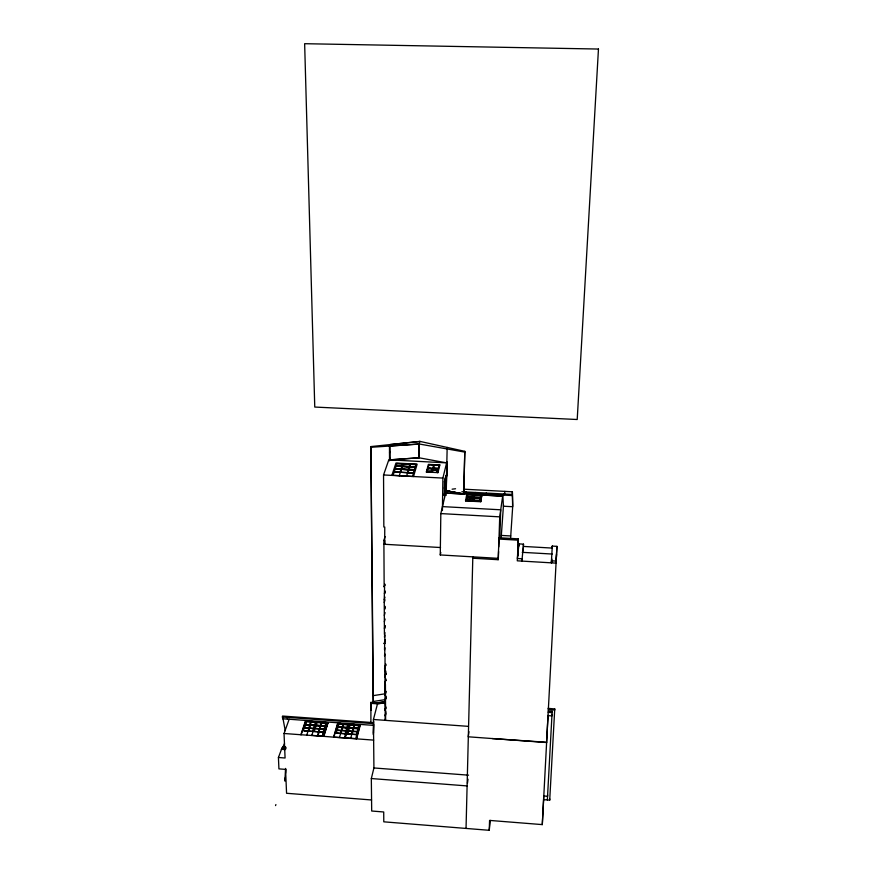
<?xml version="1.0" encoding="UTF-8"?>
<svg xmlns="http://www.w3.org/2000/svg" width="874" height="874" viewBox="0 0 874 874"><rect width="100%" height="100%" fill="white"/><g stroke="black" fill="none" stroke-linecap="round" stroke-linejoin="round"><path stroke-width="1.31" d="M400.969 469.283L394.961 468.967L400.969 469.283L400.063 472.124M395.092 468.737L401.09 469.087L395.092 468.77M401.603 469.305L408.245 469.841L401.603 469.305L400.696 472.135M401.723 469.119L408.366 469.458L401.723 469.076L402.499 466.508L409.108 466.847L408.366 469.458M401.876 466.476L395.9 466.17L401.876 466.476L401.09 469.087M401.996 466.279L396.02 465.798L401.996 466.279L402.739 463.963M402.499 466.508L409.108 467.033M409.229 466.661L409.95 464.149L409.229 466.661L402.619 466.126L415.39 466.978L409.862 466.661L410.572 464.181L409.851 466.694M403.056 463.941L399.265 475.751M403.362 463.996L402.619 466.312M406.618 475.969L410.376 463.941M408.879 469.688L408.005 472.714L408.879 469.688L414.44 469.972L413.599 472.998L394.032 471.938L413.599 472.965M408.988 469.491L409.742 466.88L415.281 467.361L414.56 469.786L408.988 469.491L409.742 466.88M410.256 464.17L396.785 463.624L392.874 475.412L396.785 463.482L416.09 464.476L415.39 466.978M412.55 476.45L391.923 475.216L395.977 463.056L417.138 464.181L413.511 476.538L412.561 476.297L416.199 464.247M413.599 472.998L408.005 472.517M414.44 469.972L408.879 469.873M414.56 469.589L408.999 469.305M385.117 585.056L384.156 586.825L383.883 540.394L384.647 540.438L384.669 544.284L384.768 527.044L383.839 526.989L383.544 474.953L388.81 459.833L446.625 462.87L419.061 457.79L419.149 444.09L419.957 441.392L464.815 451.334L463.712 494.039L445.664 493.056L467.273 494.236M390.044 458.347L389.531 459.877L419.061 457.79L419.17 443.981L389.476 446.024L389.531 460.817M426.348 472.015L428.391 464.356L439.851 464.946L437.94 472.616L426.348 472.015L432.641 471.654L431.854 471.905M437.404 472.2L437.328 470.54L427.004 470.004L426.982 472.047L428.948 464.629L439.851 464.946M428.074 468.082L432.805 468.322M428.948 464.629L433.657 464.881L432.138 470.835M437.328 470.54L437.306 472.583L438.235 468.704L433.504 468.453M437.94 472.616L437.306 472.299L438.235 468.704M438.333 468.617L439.152 465.165L438.333 468.617L433.602 468.366M498.573 551.527L498.344 558.355L440.267 554.946L440.824 513.584L446.297 490.412M442.419 510.569L442.878 478.078L446.931 461.647M444.232 495.46L444.44 481.618L445.926 475.478L446.548 475.511L446.341 489.232L444.866 495.492L444.232 495.46L444.833 492.958M444.866 495.492L445.139 479.531L445.773 479.564L445.15 482.131L444.516 482.098L445.139 479.531M445.926 475.478L445.587 491.614L444.964 491.581L444.342 494.203L444.964 494.236L445.674 485.889L445.052 485.857M445.063 487.911L445.685 485.321L445.052 485.278L444.429 487.878L445.063 487.911L445.205 479.269L445.816 476.723L446.45 476.756L446.363 482.492L445.74 485.059L445.117 485.026M445.03 491.33L445.653 491.363L446.264 488.774L446.352 483.06L445.74 485.627L445.106 485.594M446.101 495.46L447.16 447.772M463.941 489.516L463.712 494.029L446.221 490.718L463.712 494.039L464.815 451.334M465.58 500.922L465.602 500.048L480.766 500.878L481.88 494.553L466.869 493.744L465.58 500.922L480.744 501.742L481.858 495.416L475.609 495.077M466.607 500.573L467.164 497.022L473.446 497.361L473.424 498.224L467.142 497.885L466.607 500.573L471.654 500.846M466.858 494.608L466.869 493.744M467.142 497.885L467.164 497.022M467.732 494.181L467.71 495.045L473.959 495.383L473.981 494.52L467.732 494.181L467.219 496.749L473.5 497.098L473.479 497.962L468.453 497.688M466.039 828.432L472.823 556.858M473.719 500.048L474.615 494.553L502.67 496.159L476.396 494.728M480.394 498.333L474.101 497.994L474.615 494.553M479.881 500.42L479.859 501.294L480.875 494.892L479.881 500.42L473.566 500.081L474.079 497.393L480.361 497.732L480.339 498.595L474.058 498.256M480.744 501.742L480.766 500.878M481.88 494.553L481.793 495.809L474.593 495.416M472.583 558.202L498.158 559.71L499.032 537.75L518.369 538.854L517.954 555.809M384.855 702.783L377.524 703.69L373.438 719.488L373.919 767.962L371.33 778.548L371.69 811.017L383.719 811.979L383.784 821.822L489.243 830.3L489.582 820.413L542.295 824.608L556.935 546.359L552.292 546.097L551.341 562.834L551.439 560.813L556.181 561.086M492.291 738.563L546.665 742.288M498.726 546.949L499.72 516.851L502.834 495.034L503.413 506.221L501.184 537.466M499.797 537.674L500.726 509.804L442.473 506.603M518.118 555.176L518.227 552.062M518.369 538.854L517.288 560.824L556.082 563.118L556.935 546.359M518.872 546.163L518.959 543.89L523.493 544.152L523.395 546.425L552.27 548.085L552.379 546.097M523.22 550.696L523.351 547.495M543.562 799.644L549.713 800.125L549.768 798.934M548.02 708.344L554.739 708.934L554.695 710.049L548.337 709.601M551.986 714.637L551.931 715.893L548.02 715.62M548.26 711.075L552.171 711.349L552.106 712.616L548.195 712.343M547.627 794.936L547.561 796.28L543.759 795.985L542.295 824.608M415.292 467.164L409.742 467.066M552.171 548.293L552.292 546.097M548.031 715.369L546.578 742.529L468.224 736.793L468.956 731.658M556.082 563.118L556.53 554.334M551.811 560.835L551.702 562.856L551.92 559.098M285.579 768.432L284.891 781.083L285.394 777.336M285.612 773.25L285.831 769.153M547.353 799.939L552.171 711.349M549.713 800.125L554.739 708.934M510.536 539.072L512.765 505.522L512.372 491.789L463.493 489.167M503.577 505.019L503.413 506.221L512.623 506.723L512.372 491.789M504.648 494.039L504.822 491.385M463.941 490.205L463.941 492.947L512.24 495.547M523.493 544.152L521.92 561.097L522.018 558.792L517.386 558.519L518.959 543.89M489.243 830.3L490.303 820.413M518.227 546.742L518.358 545.518M518.238 542.317L518.369 541.093M467.448 783.235L468.005 779.204M498.158 559.71L498.344 558.355M488.369 495.383L488.555 494.269L463.941 492.936M473.085 500.015L473.981 494.52M468.464 494.302L468.683 493.198M440.267 554.946L440.813 552.499M444.964 494.236L445.587 491.614M446.548 475.511L445.063 481.65L444.44 481.618M446.45 476.756L445.827 479.302L445.205 479.269M384.899 720.318L385.849 711.775M384.866 715.762L385.805 713.774M385.773 708.137L384.833 710.125L385.871 706.869M384.833 710.125L385.773 707.885M385.27 709.906L384.735 701.265L386.013 696.196M384.735 701.265L385.98 698.304M385.937 691.4L384.757 695.354L385.74 691.203M446.876 448.919L447.248 447.444M384.68 683.075L385.882 680.147L384.68 683.075L384.757 695.354M385.849 673.92L384.647 677.077L385.849 673.92L385.827 671.046M384.647 677.077L385.696 674.16M373.722 721.509L373.231 734.4M385.128 683.097L384.593 668.282L385.773 664.12M384.593 668.282L385.773 665.398M384.615 670.817L385.117 668.872M385.019 668.304L385.052 653.981M384.341 701.855C382.047 701.451 373.493 704.673 373.362 701.472L370.871 446.581L419.935 441.501M370.882 722.951L370.926 702.379L377.776 702.871L385.172 701.909M432.925 470.878L434.444 464.913L439.152 465.449M384.549 655.893L385.019 647.787M384.757 643.668L384.156 643.635L385.161 639.648M384.462 643.646L384.964 641.494M356.308 738.836L359.968 725.158L337.856 723.541L333.857 737.175L373.646 740.114M356.603 738.858L360.307 725.016L337.626 723.366L333.562 737.153L311.756 735.351M384.505 649.688L384.953 635.256M356.308 734.575L357.051 731.789L352.899 731.483L352.146 734.269M357.914 728.632L357.138 731.516L352.998 731.156L353.784 728.326L357.914 728.632L353.784 728.392M358.744 725.584L358.001 728.359L353.872 728.053L354.636 725.278L358.755 725.639M359.411 725.3L355.729 738.606L345.066 737.875L348.912 724.535M384.44 637.146L384.942 632.59M384.822 628.395L385.041 625.664M384.374 628.373L385.041 625.926M384.418 634.469L384.352 621.796L385.128 619.011M352.331 731.44L351.567 734.226L347.415 733.854L348.18 731.134L352.331 731.505M353.216 728.282L352.419 731.167L348.278 730.806L349.087 727.987L353.216 728.282L349.087 728.042L348.278 730.872M353.304 728.02L354.068 725.245L349.95 724.939L349.174 727.649L353.304 727.955L349.174 727.714L349.95 725.005M350.682 738.301L354.44 724.928M384.352 621.796L384.32 615.372L385.095 612.598M384.713 609.211L385.019 606.294M384.56 609.2L385.084 607.102M347.415 733.92L348.18 731.199M348.344 724.491L344.487 737.776L333.562 737.153M384.32 615.372L384.221 599.815L385.008 597.095M345.077 738.006L348.901 724.349M384.243 602.514L385.019 599.783M384.473 593.304L384.997 591.501M384.473 593.577L384.997 591.774M345.121 733.745L345.896 730.97L341.756 730.664L340.969 733.439M346.803 727.824L345.995 730.697L341.854 730.336L342.684 727.518L346.803 727.824L342.684 727.572M347.677 724.775L346.902 727.55L342.783 727.244L343.569 724.48L347.677 724.841M384.626 593.588L384.91 590.715M384.156 586.825L384.931 584.138M341.188 730.62L340.39 733.395L336.239 733.035L337.047 730.325L341.188 730.686M337.146 730.052L337.987 727.179L342.116 727.474L341.286 730.358L337.146 729.987M342.204 727.201L343.001 724.437L338.894 724.131L338.085 726.906L342.204 727.201L338.085 726.84M339.462 737.47L343.384 724.131M408.245 469.655L407.371 472.681L408.245 469.841M408.366 469.425L409.108 466.847M323.511 736.159L327.674 722.809L305.671 721.203L301.169 734.63M323.511 736.411L328.012 722.656L305.441 721.017L300.885 734.739L284.039 733.494L285.077 758.009L278.424 757.496L278.926 768.88L285.558 769.393L286.563 793.275L371.537 799.972M323.806 736.432L328.012 722.656M323.096 732.128L323.948 729.364L319.818 729.058L318.955 731.822M319.928 728.785L320.824 725.923L324.931 726.218L324.046 729.091L319.928 728.73M300.885 734.739L322.364 736.203L323.62 732.117L318.628 731.8M322.364 736.203L326.548 722.896M383.883 540.394L385.084 536.57M318.387 731.778L319.25 729.014M321.228 722.907L317.131 722.547L316.257 725.311L320.365 725.606L321.217 722.853M317.349 735.832L321.61 722.547M317.918 735.995L319.239 731.844M312.542 731.352L313.427 728.588L309.309 728.282L308.413 731.046M314.443 725.453L313.537 728.315L309.418 728.02L310.346 725.147L314.443 725.507L310.346 725.212M314.553 725.18L315.438 722.427L311.341 722.132C306.108 727.736 321.687 724.382 310.456 724.819M311.756 735.537L316.104 722.143L327.674 722.809M308.85 727.976L309.778 725.114L305.682 724.808L304.731 727.671L308.85 727.911M309.888 724.841L310.783 722.088L306.698 721.793L305.791 724.546L309.888 724.841L305.791 724.546M306.752 735.045L311.177 721.782M304.622 727.944C300.558 731.942 310.019 732.641 308.741 728.25L304.622 727.998M275.539 805.599L275.9 804.561M389.509 452.983L390.023 451.508M285.219 747.641L282.586 747.445L281.974 748.625L285.907 748.417M389.476 446.101L390.001 444.571L419.957 441.392M285.525 747.303L282.586 747.445M284.498 743.577L282.903 747.106M278.424 757.496L281.952 748.122M284.039 733.494L289.163 719.236M285.241 730.664L282.521 716.046L373.242 722.623M282.914 717.783L282.553 718.756L373.22 725.354M373.111 702.434L370.871 446.581M373.362 701.472L385.5 699.593M373.307 695.617L385.03 693.814M452.098 489.189L455.551 488.752M370.926 702.674L377.787 703.166L379.961 702.587M370.674 703.351L377.524 703.832L384.866 702.936M389.531 459.877L419.061 457.79M370.587 447.302L419.149 444.09M410.572 464.334L416.09 464.651M438.333 468.322L433.602 468.082L433.493 468.748L438.235 468.988M383.544 474.953L442.878 478.078M445.751 481.727L446.374 481.76M445.74 482.459L446.363 482.492M444.429 488.457L445.052 488.49M445.642 488.741L446.264 488.774M461.865 491.745L512.197 494.444M480.853 495.46L481.793 495.514M474.123 497.131L480.416 497.47M466.629 499.709L472.932 500.048M440.824 513.584L499.72 516.851M501.458 535.434L510.733 535.959M498.846 539.061L518.227 540.176M383.904 544.24L440.54 547.528M522.226 552.335L552.215 554.04M384.221 599.815L384.593 586.847M384.757 643.406L384.156 643.635M385.838 673.155L385.696 673.909M385.871 678.88L385.729 680.136M385.5 692.372L385.805 693.148M381.206 702.969L383.686 703.144M373.438 719.488L468.409 726.36M282.16 717.008L373.023 723.606M373.701 724.502L373.493 733.177M328.012 722.896L305.441 721.017M316.257 725.245L320.354 725.551M320.922 725.584L325.03 725.89M342.772 727.19L346.902 727.485M353.872 727.998L358.001 728.304M305.682 724.874L309.778 725.169M316.148 725.639L320.255 725.933M320.824 725.977L324.931 726.283M337.987 727.234L342.116 727.539M319.25 729.08L315.132 728.708L314.258 731.472L318.387 731.724M340.642 733.362L345.656 733.734M351.818 734.182L356.843 734.553M302.524 730.62L323.631 732.237M345.656 733.854L335.059 732.893M346.224 733.832L356.843 734.673M285.765 747.194L283.143 746.997L285.776 747.554M284.902 747.98L282.269 747.783L284.924 748.483M285.59 748.767L281.657 748.963M282.979 749.062L285.612 749.258M281.341 749.302L285.295 749.597M373.919 767.962L468.551 775.172M371.33 778.548L467.087 785.923M419.17 443.981L464.651 452.077M446.177 490.696L463.712 494.029M287.153 717.379L287.535 719.116M466.05 491.964L466.181 493.067M475.303 492.466L475.412 493.559M486.25 493.045L486.337 494.149M427.004 470.004L427.091 471.654M503.642 493.985L503.697 495.088M308.085 731.09L313.067 731.516M337.91 723.377L360.022 724.994M337.626 723.366L360.307 725.016M370.926 702.379L371.013 710.409M385.653 664.109L385.653 665.387M385.827 697.037L385.827 698.293M385.423 684.276L385.62 720.373M385.194 695.387L385.226 701.298M385.27 710.158L385.303 715.795M390.001 444.571L390.055 459.527M446.548 490.128L446.548 492.106L446.57 490.161M427.976 468.169L432.706 468.704L427.976 468.169M446.975 463.963L446.789 475.915L446.975 463.963M598.461 49.042L577.211 419.509L314.76 407.055L304.644 43.7L598.461 49.042M325.882 723.191L325.041 725.944L320.922 725.649L321.785 722.885L325.882 723.246M320.255 725.879L319.36 728.741L315.23 728.381L316.148 725.573L320.255 725.879"/></g></svg>
